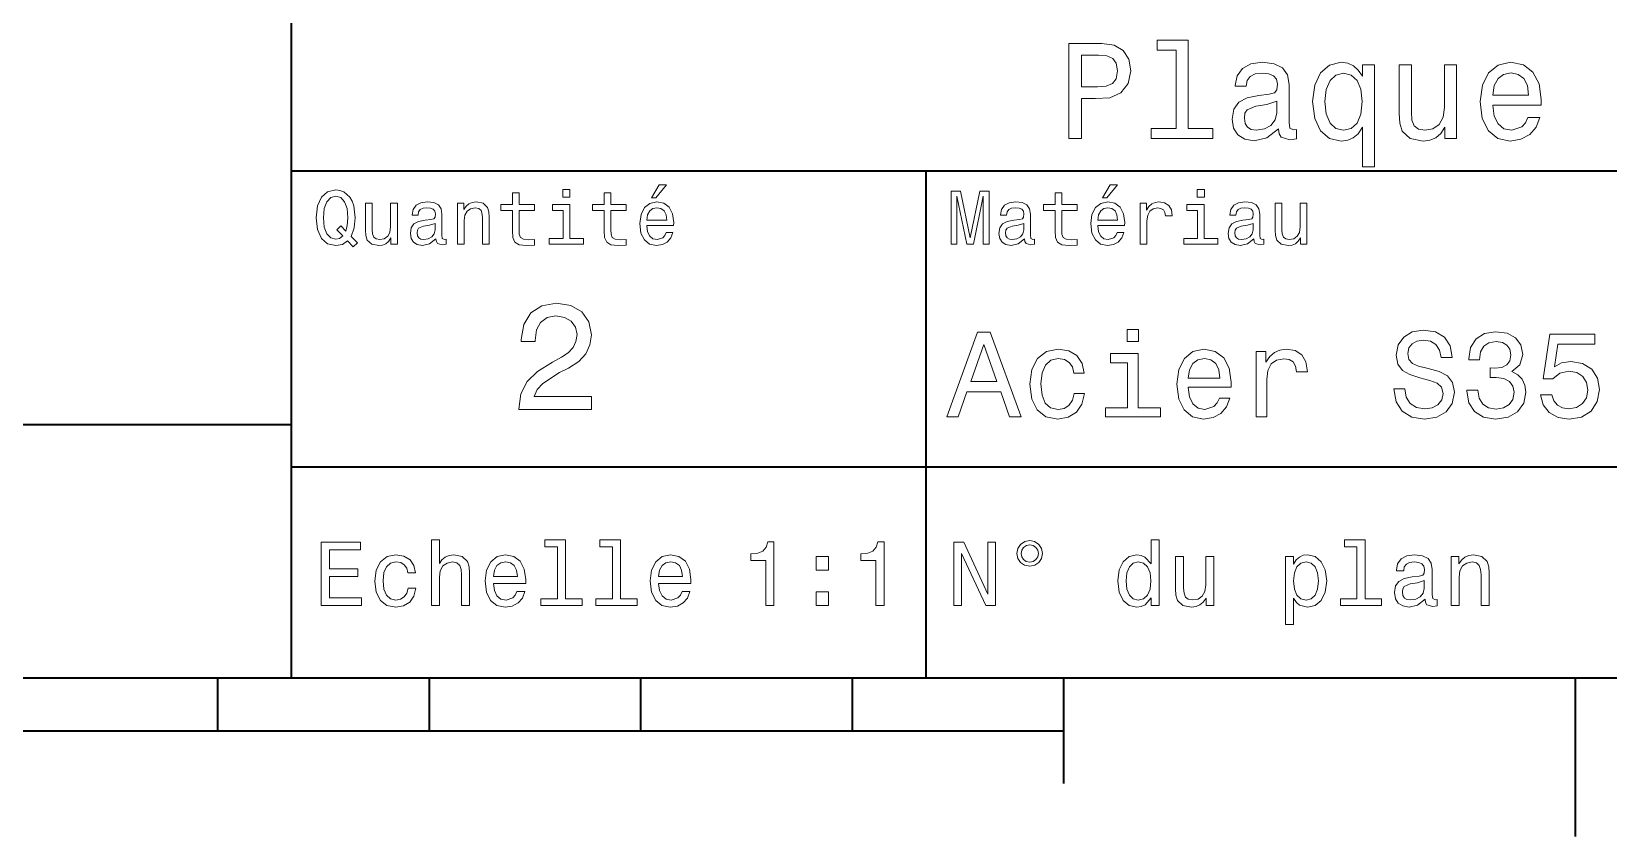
# Model space of a CAD drawing. Extents: x 0 to 297, y 0 to 210.
# Drawn here: x 149.7 to 224.3, y 2.5 to 40.6 of the extents above; entities that cross this region are included whole.
import ezdxf

# ---------------------------------------------------------------- set-up
doc = ezdxf.new("R2010")
doc.units = 0

msp = doc.modelspace()

# ---------------------------------------------------------------- linework, layer by layer
at = {"color": 7, "lineweight": 35}
for p, q in [((162, 10), (162, 70)), ((162, 34), (287, 34)), ((192, 20), (192, 34)), ((97, 22), (162, 22)), ((162, 20), (287, 20)), ((192, 10), (192, 20)), ((10, 10), (287, 10)), ((97, 10), (287, 10)), ((158.5, 10), (158.5, 7.5)), ((168.5, 10), (168.5, 7.5)), ((178.5, 10), (178.5, 7.5)), ((188.5, 10), (188.5, 7.5)), ((198.5, 10), (198.5, 5)), ((222.699997, 10), (222.699997, 2.5)), ((98.5, 7.5), (198.5, 7.5))]:
    msp.add_line(p, q, dxfattribs=at)
at = {"color": 7, "lineweight": 13}
for points in [[(198.759369, 35.530258), (199.355911, 35.530258), (199.355911, 37.430115), (200.017288, 37.430115), (200.685165, 37.462536), (201.216858, 37.68948), (201.560516, 38.130402), (201.677231, 38.733429), (201.586456, 39.291065), (201.327087, 39.699566), (200.899139, 39.945965), (200.315567, 40.030258), (198.759369, 40.030258)], [(203.823486, 39.706051), (203.823486, 36.010086), (202.649857, 36.010086), (202.649857, 35.530258), (205.561249, 35.530258), (205.561249, 36.010086), (204.394104, 36.010086), (204.394104, 40.185879), (202.92868, 40.185879), (202.92868, 39.706051)], [(200.153458, 39.479107), (200.542511, 39.440201), (200.82782, 39.317001), (200.996399, 39.090057), (201.054764, 38.733429), (200.989914, 38.357346), (200.81485, 38.130402), (200.516571, 38.013687), (200.108078, 37.981266), (199.355911, 37.981266), (199.355911, 39.479107)], [(208.660675, 35.98415), (208.660675, 35.964695), (208.693085, 35.744236), (208.790344, 35.588615), (209.198853, 35.465416), (209.516571, 35.517288), (209.516571, 35.958214), (209.380402, 35.938759), (209.198853, 36.023052), (209.166428, 36.282421), (209.166428, 38.085014), (209.088623, 38.545387), (208.861679, 38.869595), (208.466141, 39.064121), (207.908508, 39.135445), (207.363831, 39.057636), (206.961823, 38.837173), (206.708939, 38.493515), (206.624649, 38.039623), (206.624649, 38.000721), (207.136887, 38.000721), (207.182281, 38.273052), (207.324936, 38.467579), (207.558365, 38.584293), (207.889053, 38.629681), (208.206772, 38.59726), (208.433716, 38.5), (208.569885, 38.331409), (208.61528, 38.09798), (208.58934, 37.825645), (208.485596, 37.68948), (208.226227, 37.624638), (207.739914, 37.572765), (207.182281, 37.456051), (206.786743, 37.248558), (206.553314, 36.924351), (206.481995, 36.444523), (206.546829, 36.016571), (206.747849, 35.698845), (207.072052, 35.497837), (207.519455, 35.426514), (208.122482, 35.562679)], [(212.635452, 38.474064), (212.434448, 38.76585), (212.207489, 38.973343), (211.94165, 39.090057), (211.636887, 39.135445), (211.085739, 39.005764), (210.657791, 38.642651), (210.378967, 38.059078), (210.281708, 37.274494), (210.378967, 36.483429), (210.657791, 35.899857), (211.085739, 35.530258), (211.636887, 35.407059), (211.94165, 35.445965), (212.201019, 35.556194), (212.427963, 35.757202), (212.635452, 36.061958), (212.635452, 34.181557), (213.206055, 34.181557), (213.206055, 39.012245), (212.635452, 39.012245)], [(217.083572, 39.012245), (216.51297, 39.012245), (216.51297, 37.002159), (216.448135, 36.535301), (216.260086, 36.198124), (215.968307, 35.990631), (215.585739, 35.925793), (215.280991, 35.977665), (215.086456, 36.133286), (214.976227, 36.399136), (214.950287, 36.775215), (214.950287, 39.012245), (214.379684, 39.012245), (214.379684, 36.723343), (214.399139, 36.262966), (214.522339, 35.880402), (214.898422, 35.530258), (215.50145, 35.407059), (215.825653, 35.45245), (216.104477, 35.569164), (216.344391, 35.770172), (216.53891, 36.061958), (216.53891, 35.530258), (217.083572, 35.530258)], [(218.80188, 37.105907), (221.084305, 37.105907), (221.09079, 37.371758), (220.98703, 38.117435), (220.701736, 38.675072), (220.247849, 39.012245), (219.644821, 39.135445), (219.054764, 39.005764), (218.600876, 38.642651), (218.309082, 38.052593), (218.205338, 37.274494), (218.302597, 36.476944), (218.594391, 35.893372), (219.041794, 35.530258), (219.625366, 35.407059), (220.131134, 35.491352), (220.546112, 35.711815), (220.850876, 36.061958), (221.02594, 36.528816), (220.461823, 36.528816), (220.345108, 36.269451), (220.176514, 36.074928), (219.696686, 35.919308), (219.327087, 35.990631), (219.048279, 36.217579), (218.866714, 36.587173), (218.80188, 37.086452)], [(210.86528, 37.274494), (210.92363, 37.851585), (211.105194, 38.273052), (211.377533, 38.532421), (211.734161, 38.623199), (212.110229, 38.532421), (212.395538, 38.279537), (212.564117, 37.858067), (212.628967, 37.274494), (212.564117, 36.684437), (212.395538, 36.262966), (212.110229, 36.003601), (211.734161, 35.919308), (211.377533, 36.003601), (211.105194, 36.262966), (210.92363, 36.690922)], [(218.80188, 37.585735), (218.873199, 38.033138), (219.048279, 38.363831), (219.314117, 38.564842), (219.664276, 38.636166), (220.007935, 38.564842), (220.273773, 38.363831), (220.435883, 38.033138), (220.494247, 37.585735)], [(208.595825, 36.749279), (208.518021, 36.412102), (208.310516, 36.152737), (207.999283, 35.98415), (207.616714, 35.925793), (207.370316, 35.958214), (207.195251, 36.061958), (207.085022, 36.243515), (207.052597, 36.496395), (207.078537, 36.723343), (207.182281, 36.885445), (207.59726, 37.067001), (208.122482, 37.14481), (208.595825, 37.30043)], [(164.642654, 30.685879), (164.916428, 30.401297), (165.107346, 30.592218), (164.811966, 30.894812), (164.963257, 31.305475), (165.010086, 31.780979), (164.941635, 32.339336), (164.862396, 32.56628), (164.757919, 32.753601), (164.46254, 33.009365), (164.282425, 33.074207), (164.08429, 33.099422), (163.702454, 33.009365), (163.41066, 32.757202), (163.223343, 32.342937), (163.158508, 31.780979), (163.223343, 31.219019), (163.407059, 30.804754), (163.698853, 30.54899), (164.08429, 30.462536), (164.39769, 30.520172)], [(172.438034, 32.130402), (172.438034, 31.161383), (172.459656, 30.847982), (172.560516, 30.631844), (172.762253, 30.505762), (173.104462, 30.462536), (173.479111, 30.480547), (173.479111, 30.754322), (173.205338, 30.732708), (172.956772, 30.761526), (172.823486, 30.851583), (172.765854, 31.002882), (172.755035, 31.215418), (172.755035, 32.130402), (173.479111, 32.130402), (173.479111, 32.400574), (172.755035, 32.400574), (172.755035, 32.966137), (172.438034, 32.966137), (172.438034, 32.400574), (171.890488, 32.400574), (171.890488, 32.130402)], [(175.161377, 33.117435), (174.82637, 33.117435), (174.82637, 32.757202), (175.161377, 32.757202)], [(176.775223, 32.130402), (176.775223, 31.161383), (176.796829, 30.847982), (176.89769, 30.631844), (177.099426, 30.505762), (177.44165, 30.462536), (177.816284, 30.480547), (177.816284, 30.754322), (177.542511, 30.732708), (177.293945, 30.761526), (177.16066, 30.851583), (177.103027, 31.002882), (177.092224, 31.215418), (177.092224, 32.130402), (177.816284, 32.130402), (177.816284, 32.400574), (177.092224, 32.400574), (177.092224, 32.966137), (176.775223, 32.966137), (176.775223, 32.400574), (176.227661, 32.400574), (176.227661, 32.130402)], [(179.015854, 32.728386), (179.228394, 32.728386), (179.729111, 33.340778), (179.376083, 33.340778)], [(193.183716, 30.530979), (193.46109, 30.530979), (193.46109, 32.80043), (193.929398, 30.530979), (194.239197, 30.530979), (194.703888, 32.80043), (194.703888, 30.530979), (194.984863, 30.530979), (194.984863, 33.030979), (194.545395, 33.030979), (194.08429, 30.826368), (193.626801, 33.030979), (193.183716, 33.030979)], [(198.100861, 32.130402), (198.100861, 31.161383), (198.122482, 30.847982), (198.223343, 30.631844), (198.425079, 30.505762), (198.767288, 30.462536), (199.141937, 30.480547), (199.141937, 30.754322), (198.868149, 30.732708), (198.619598, 30.761526), (198.486313, 30.851583), (198.42868, 31.002882), (198.417862, 31.215418), (198.417862, 32.130402), (199.141937, 32.130402), (199.141937, 32.400574), (198.417862, 32.400574), (198.417862, 32.966137), (198.100861, 32.966137), (198.100861, 32.400574), (197.553314, 32.400574), (197.553314, 32.130402)], [(200.341492, 32.728386), (200.554031, 32.728386), (201.054749, 33.340778), (200.701736, 33.340778)], [(205.161377, 33.117435), (204.82637, 33.117435), (204.82637, 32.757202), (205.161377, 32.757202)], [(164.41571, 30.916426), (164.260803, 30.801151), (164.08429, 30.765129), (163.850143, 30.829971), (163.666428, 31.024494), (163.543945, 31.341497), (163.504318, 31.780979), (163.543945, 32.216858), (163.662827, 32.537464), (163.846542, 32.731987), (164.08429, 32.80043), (164.318451, 32.731987), (164.502167, 32.533859), (164.621033, 32.213257), (164.664261, 31.780979), (164.631851, 31.40634), (164.5634, 31.150576), (164.329254, 31.395533), (164.13472, 31.211815)], [(166.998566, 32.465416), (166.681549, 32.465416), (166.681549, 31.348703), (166.645538, 31.089336), (166.541061, 30.902016), (166.378967, 30.786743), (166.166428, 30.750719), (165.997116, 30.779539), (165.889053, 30.865993), (165.827805, 31.013687), (165.8134, 31.222622), (165.8134, 32.465416), (165.496399, 32.465416), (165.496399, 31.193804), (165.507202, 30.93804), (165.575653, 30.725504), (165.784576, 30.530979), (166.119598, 30.462536), (166.299713, 30.487751), (166.454605, 30.552593), (166.587891, 30.664265), (166.695969, 30.826368), (166.695969, 30.530979), (166.998566, 30.530979)], [(168.824921, 30.78314), (168.824921, 30.772333), (168.842941, 30.649855), (168.896973, 30.5634), (169.123917, 30.494957), (169.30043, 30.523775), (169.30043, 30.768732), (169.224777, 30.757925), (169.123917, 30.804754), (169.105911, 30.948847), (169.105911, 31.950287), (169.062683, 32.206051), (168.9366, 32.386166), (168.716858, 32.494236), (168.407059, 32.533859), (168.104462, 32.490635), (167.881119, 32.368156), (167.740631, 32.177231), (167.693802, 31.925072), (167.693802, 31.903458), (167.978394, 31.903458), (168.003601, 32.054756), (168.082855, 32.162823), (168.21254, 32.227665), (168.396255, 32.25288), (168.572769, 32.234871), (168.698853, 32.180836), (168.77449, 32.087173), (168.799713, 31.957493), (168.785309, 31.806194), (168.727661, 31.730547), (168.583572, 31.694523), (168.3134, 31.665705), (168.003601, 31.600864), (167.783859, 31.48559), (167.654175, 31.305475), (167.614548, 31.038904), (167.650574, 30.801151), (167.762253, 30.62464), (167.942368, 30.512968), (168.190918, 30.473343), (168.52594, 30.54899)], [(169.844376, 30.530979), (170.161377, 30.530979), (170.161377, 31.647694), (170.193802, 31.903458), (170.298279, 32.090778), (170.460373, 32.206051), (170.676514, 32.249279), (170.849426, 32.213257), (170.957489, 32.115993), (171.011536, 31.95389), (171.029541, 31.737751), (171.029541, 30.530979), (171.346542, 30.530979), (171.346542, 31.802593), (171.332138, 32.058357), (171.267288, 32.270893), (171.054749, 32.465416), (170.723343, 32.533859), (170.539627, 32.508644), (170.38472, 32.440201), (170.251434, 32.324928), (170.146973, 32.170029), (170.146973, 32.465416), (169.844376, 32.465416)], [(175.150574, 30.79755), (175.150574, 32.400574), (174.336456, 32.400574), (174.336456, 32.130402), (174.833572, 32.130402), (174.833572, 30.79755), (174.185165, 30.79755), (174.185165, 30.530979), (175.806198, 30.530979), (175.806198, 30.79755)], [(178.796112, 31.40634), (180.064117, 31.40634), (180.067719, 31.554033), (180.010086, 31.9683), (179.851593, 32.278099), (179.599426, 32.465416), (179.264404, 32.533859), (178.9366, 32.461815), (178.684433, 32.260086), (178.522339, 31.932276), (178.464691, 31.5), (178.518738, 31.056915), (178.680832, 30.732708), (178.929398, 30.530979), (179.253601, 30.462536), (179.534576, 30.509365), (179.765137, 30.631844), (179.934433, 30.826368), (180.031708, 31.085733), (179.718292, 31.085733), (179.653458, 30.941643), (179.559799, 30.833572), (179.293228, 30.747118), (179.087891, 30.786743), (178.932999, 30.912823), (178.832138, 31.118155), (178.796112, 31.395533)], [(178.796112, 31.672911), (178.835739, 31.921469), (178.932999, 32.105186), (179.080688, 32.216858), (179.275208, 32.256485), (179.466141, 32.216858), (179.613831, 32.105186), (179.703888, 31.921469), (179.736313, 31.672911)], [(196.656342, 30.78314), (196.656342, 30.772333), (196.674347, 30.649855), (196.728394, 30.5634), (196.955338, 30.494957), (197.131851, 30.523775), (197.131851, 30.768732), (197.056198, 30.757925), (196.955338, 30.804754), (196.937317, 30.948847), (196.937317, 31.950287), (196.894089, 32.206051), (196.768005, 32.386166), (196.548264, 32.494236), (196.23848, 32.533859), (195.935883, 32.490635), (195.71254, 32.368156), (195.572052, 32.177231), (195.525223, 31.925072), (195.525223, 31.903458), (195.809799, 31.903458), (195.835022, 32.054756), (195.914261, 32.162823), (196.043945, 32.227665), (196.227661, 32.25288), (196.404175, 32.234871), (196.530258, 32.180836), (196.605911, 32.087173), (196.631119, 31.957493), (196.616714, 31.806194), (196.559082, 31.730547), (196.414978, 31.694523), (196.144806, 31.665705), (195.835022, 31.600864), (195.61528, 31.48559), (195.485596, 31.305475), (195.445969, 31.038904), (195.481995, 30.801151), (195.593658, 30.62464), (195.773773, 30.512968), (196.022339, 30.473343), (196.357346, 30.54899)], [(200.121765, 31.40634), (201.389771, 31.40634), (201.393372, 31.554033), (201.335739, 31.9683), (201.177231, 32.278099), (200.925079, 32.465416), (200.590057, 32.533859), (200.262253, 32.461815), (200.010086, 32.260086), (199.847977, 31.932276), (199.790344, 31.5), (199.844376, 31.056915), (200.006485, 30.732708), (200.255051, 30.530979), (200.579254, 30.462536), (200.860229, 30.509365), (201.090775, 30.631844), (201.260086, 30.826368), (201.357346, 31.085733), (201.043945, 31.085733), (200.979111, 30.941643), (200.885452, 30.833572), (200.618881, 30.747118), (200.413544, 30.786743), (200.258652, 30.912823), (200.157776, 31.118155), (200.121765, 31.395533)], [(200.121765, 31.672911), (200.161377, 31.921469), (200.258652, 32.105186), (200.406342, 32.216858), (200.600861, 32.256485), (200.791794, 32.216858), (200.939484, 32.105186), (201.029541, 31.921469), (201.061966, 31.672911)], [(202.131851, 30.530979), (202.448853, 30.530979), (202.448853, 31.636887), (202.481262, 31.903458), (202.578537, 32.094379), (202.73703, 32.209652), (202.94957, 32.249279), (203.108063, 32.224064), (203.226944, 32.152016), (203.298996, 32.029537), (203.324203, 31.863832), (203.644806, 31.863832), (203.601593, 32.155621), (203.482712, 32.364552), (203.284576, 32.490635), (203.014404, 32.533859), (202.830688, 32.505043), (202.672195, 32.432995), (202.531708, 32.310516), (202.420029, 32.144814), (202.420029, 32.465416), (202.131851, 32.465416)], [(205.150574, 30.79755), (205.150574, 32.400574), (204.336456, 32.400574), (204.336456, 32.130402), (204.833572, 32.130402), (204.833572, 30.79755), (204.185165, 30.79755), (204.185165, 30.530979), (205.806198, 30.530979), (205.806198, 30.79755)], [(207.499283, 30.78314), (207.499283, 30.772333), (207.517288, 30.649855), (207.57132, 30.5634), (207.798264, 30.494957), (207.974777, 30.523775), (207.974777, 30.768732), (207.899139, 30.757925), (207.798264, 30.804754), (207.780258, 30.948847), (207.780258, 31.950287), (207.73703, 32.206051), (207.610947, 32.386166), (207.391205, 32.494236), (207.081406, 32.533859), (206.778824, 32.490635), (206.555481, 32.368156), (206.414978, 32.177231), (206.368149, 31.925072), (206.368149, 31.903458), (206.65274, 31.903458), (206.677948, 32.054756), (206.757202, 32.162823), (206.886887, 32.227665), (207.070602, 32.25288), (207.247116, 32.234871), (207.373199, 32.180836), (207.448853, 32.087173), (207.47406, 31.957493), (207.459656, 31.806194), (207.402023, 31.730547), (207.257919, 31.694523), (206.987747, 31.665705), (206.677948, 31.600864), (206.458206, 31.48559), (206.328537, 31.305475), (206.28891, 31.038904), (206.324921, 30.801151), (206.4366, 30.62464), (206.616714, 30.512968), (206.86528, 30.473343), (207.200287, 30.54899)], [(210.010086, 32.465416), (209.693085, 32.465416), (209.693085, 31.348703), (209.657059, 31.089336), (209.552597, 30.902016), (209.390488, 30.786743), (209.177948, 30.750719), (209.008636, 30.779539), (208.900574, 30.865993), (208.83934, 31.013687), (208.824921, 31.222622), (208.824921, 32.465416), (208.507919, 32.465416), (208.507919, 31.193804), (208.518738, 30.93804), (208.587173, 30.725504), (208.796112, 30.530979), (209.131119, 30.462536), (209.311234, 30.487751), (209.466141, 30.552593), (209.599426, 30.664265), (209.707489, 30.826368), (209.707489, 30.530979), (210.010086, 30.530979)], [(168.78891, 31.208212), (168.745682, 31.020893), (168.630402, 30.876801), (168.457489, 30.78314), (168.244965, 30.750719), (168.108063, 30.768732), (168.010803, 30.826368), (167.94957, 30.927233), (167.931549, 31.067722), (167.945969, 31.193804), (168.003601, 31.283861), (168.234146, 31.384726), (168.52594, 31.427954), (168.78891, 31.514408)], [(196.620316, 31.208212), (196.577087, 31.020893), (196.461823, 30.876801), (196.28891, 30.78314), (196.07637, 30.750719), (195.939484, 30.768732), (195.842224, 30.826368), (195.780975, 30.927233), (195.76297, 31.067722), (195.777374, 31.193804), (195.835022, 31.283861), (196.065567, 31.384726), (196.357346, 31.427954), (196.620316, 31.514408)], [(207.463257, 31.208212), (207.420029, 31.020893), (207.304749, 30.876801), (207.131836, 30.78314), (206.919312, 30.750719), (206.782425, 30.768732), (206.68515, 30.826368), (206.623917, 30.927233), (206.605911, 31.067722), (206.620316, 31.193804), (206.677948, 31.283861), (206.908508, 31.384726), (207.200287, 31.427954), (207.463257, 31.514408)], [(172.742065, 22.700289), (176.178665, 22.700289), (176.178665, 23.319885), (173.462524, 23.319885), (173.613831, 23.658503), (173.873199, 23.939482), (174.672897, 24.45101), (175.097977, 24.667147), (175.573486, 24.976946), (175.912094, 25.337177), (176.106628, 25.762249), (176.178665, 26.244957), (176.056183, 26.850143), (175.717575, 27.325649), (175.198837, 27.628242), (174.528809, 27.736313), (173.837173, 27.613834), (173.311234, 27.275217), (172.97261, 26.734871), (172.857346, 26.021614), (172.857346, 25.92075), (173.512955, 25.92075), (173.512955, 25.978386), (173.577805, 26.4683), (173.772324, 26.828531), (174.082123, 27.059078), (174.492783, 27.138329), (174.91066, 27.066282), (175.220459, 26.886168), (175.42218, 26.605188), (175.494232, 26.252163), (175.443802, 25.92075), (175.306915, 25.639771), (175.076355, 25.394814), (174.759354, 25.178675), (174.33429, 24.948128), (173.628235, 24.501442), (173.131119, 24.025938), (172.835724, 23.449568), (172.742065, 22.721903)], [(192.982712, 22.360231), (193.51297, 22.360231), (193.933716, 23.536024), (195.530258, 23.536024), (195.951004, 22.360231), (196.492798, 22.360231), (195.028824, 26.365995), (194.440918, 26.365995)], [(202.048996, 26.49856), (201.51297, 26.49856), (201.51297, 25.922192), (202.048996, 25.922192)], [(214.642654, 23.680117), (214.118149, 23.680117), (214.233429, 23.069164), (214.521606, 22.619596), (214.965424, 22.348703), (215.564835, 22.250721), (216.158508, 22.342941), (216.60231, 22.596542), (216.88472, 22.994238), (216.988464, 23.518732), (216.902008, 23.991356), (216.659943, 24.296831), (216.268005, 24.49856), (215.743515, 24.648417), (215.293945, 24.757925), (215, 24.884727), (214.832855, 25.069164), (214.780975, 25.357349), (214.832855, 25.616714), (214.982712, 25.812681), (215.213257, 25.945246), (215.530258, 25.991356), (215.853027, 25.933718), (216.106628, 25.778099), (216.273773, 25.518732), (216.354462, 25.167149), (216.878967, 25.167149), (216.878967, 25.178675), (216.786743, 25.720463), (216.515854, 26.12392), (216.08934, 26.377522), (215.51297, 26.463978), (214.994232, 26.377522), (214.590775, 26.135448), (214.331406, 25.760807), (214.239197, 25.276657), (214.314117, 24.844381), (214.533142, 24.550434), (214.878967, 24.354467), (215.351593, 24.204613), (215.818451, 24.072046), (216.170029, 23.945246), (216.383286, 23.760807), (216.458206, 23.461096), (216.389053, 23.155621), (216.210373, 22.925074), (215.939484, 22.780981), (215.587891, 22.734871), (215.195969, 22.798271), (214.896255, 22.98271), (214.706055, 23.282421)], [(217.570602, 23.616716), (217.570602, 23.57637), (217.662827, 23.023056), (217.933716, 22.60807), (218.360229, 22.342941), (218.925079, 22.244957), (219.52449, 22.342941), (219.97406, 22.596542), (220.262253, 23), (220.365997, 23.518732), (220.319885, 23.858791), (220.193085, 24.135448), (219.985596, 24.348703), (219.708939, 24.504324), (220.083572, 24.815563), (220.216141, 25.311239), (220.129684, 25.760807), (219.881836, 26.100864), (219.478394, 26.314121), (218.925079, 26.38905), (218.406342, 26.296831), (218.008636, 26.043228), (217.749283, 25.639771), (217.662827, 25.103746), (217.662827, 25.063402), (218.175797, 25.063402), (218.221893, 25.432278), (218.371765, 25.697407), (218.613831, 25.858791), (218.953888, 25.916428), (219.253601, 25.870317), (219.472626, 25.749281), (219.605194, 25.553314), (219.657059, 25.288185), (219.605194, 25.005764), (219.466858, 24.815563), (219.224777, 24.700289), (218.896255, 24.665707), (218.671463, 24.671471), (218.671463, 24.216139), (218.953888, 24.227667), (219.317001, 24.175793), (219.587891, 24.037464), (219.749283, 23.812681), (219.806915, 23.518732), (219.743515, 23.184439), (219.57637, 22.9366), (219.311234, 22.780981), (218.959656, 22.729107), (218.596542, 22.786745), (218.331406, 22.959656), (218.164261, 23.236313), (218.100861, 23.616716)], [(221.0634, 23.40346), (221.190201, 22.930836), (221.472626, 22.56196), (221.887604, 22.331413), (222.417862, 22.244957), (223, 22.348703), (223.455322, 22.631124), (223.743515, 23.080692), (223.853027, 23.657061), (223.755035, 24.193085), (223.478378, 24.613834), (223.046112, 24.884727), (222.48703, 24.98271), (222.054749, 24.913546), (221.720459, 24.723343), (221.881836, 25.801153), (223.634003, 25.801153), (223.634003, 26.273777), (221.495682, 26.273777), (221.17868, 24.152739), (221.639771, 24.152739), (221.97406, 24.423632), (222.400574, 24.521614), (222.769455, 24.458214), (223.05188, 24.273777), (223.230545, 23.991356), (223.293945, 23.628242), (223.230545, 23.265131), (223.046112, 22.98271), (222.763687, 22.804035), (222.400574, 22.740635), (222.095093, 22.780981), (221.858795, 22.913546), (221.685883, 23.121038), (221.599426, 23.40346)], [(194.118149, 24.025938), (194.734863, 25.789627), (195.351578, 24.025938)], [(198.982712, 24.429396), (199.484146, 24.429396), (199.380402, 24.890491), (199.132568, 25.253603), (198.746399, 25.478386), (198.244965, 25.564842), (197.69165, 25.449568), (197.270889, 25.126802), (197.005768, 24.602306), (196.913544, 23.899136), (197, 23.201731), (197.259369, 22.682999), (197.668594, 22.360231), (198.227661, 22.250721), (198.723343, 22.337177), (199.109512, 22.579252), (199.374634, 22.959656), (199.489914, 23.46686), (199.005768, 23.46686), (198.919312, 23.144093), (198.757919, 22.902018), (198.527374, 22.752163), (198.244965, 22.706053), (197.893372, 22.780981), (197.639771, 23.011528), (197.484146, 23.386168), (197.432281, 23.916428), (197.484146, 24.43516), (197.645538, 24.809799), (197.904892, 25.040346), (198.244965, 25.121038), (198.544662, 25.069164), (198.769455, 24.9366), (198.919312, 24.717581)], [(204.394806, 23.760807), (206.42363, 23.760807), (206.429398, 23.99712), (206.337173, 24.659943), (206.083572, 25.155621), (205.680115, 25.455332), (205.144089, 25.564842), (204.619598, 25.449568), (204.216141, 25.126802), (203.956772, 24.602306), (203.864548, 23.910664), (203.951004, 23.201731), (204.210373, 22.682999), (204.608063, 22.360231), (205.126801, 22.250721), (205.57637, 22.325649), (205.945251, 22.521614), (206.216141, 22.832853), (206.371765, 23.247839), (205.870316, 23.247839), (205.766571, 23.017292), (205.616714, 22.844381), (205.190201, 22.706053), (204.861664, 22.769453), (204.613831, 22.971182), (204.452454, 23.299713), (204.394806, 23.743517)], [(207.610947, 22.360231), (208.118149, 22.360231), (208.118149, 24.129684), (208.170029, 24.556196), (208.325653, 24.861671), (208.579254, 25.04611), (208.919312, 25.10951), (209.172913, 25.069164), (209.363113, 24.953892), (209.478394, 24.757925), (209.518738, 24.492796), (210.031708, 24.492796), (209.96254, 24.959656), (209.772339, 25.293949), (209.455338, 25.495678), (209.023056, 25.564842), (208.729111, 25.518732), (208.47551, 25.40346), (208.250717, 25.207493), (208.072052, 24.942364), (208.072052, 25.455332), (207.610947, 25.455332)], [(202.031708, 22.786745), (202.031708, 25.351585), (200.729111, 25.351585), (200.729111, 24.91931), (201.52449, 24.91931), (201.52449, 22.786745), (200.48703, 22.786745), (200.48703, 22.360231), (203.080688, 22.360231), (203.080688, 22.786745)], [(204.394806, 24.187321), (204.458206, 24.585014), (204.613831, 24.878963), (204.850143, 25.057638), (205.161377, 25.121038), (205.466858, 25.057638), (205.703171, 24.878963), (205.84726, 24.585014), (205.899139, 24.187321)], [(163.393372, 13.428675), (165.295395, 13.428675), (165.295395, 13.791787), (163.791061, 13.791787), (163.791061, 14.807637), (165.131119, 14.807637), (165.131119, 15.166427), (163.791061, 15.166427), (163.791061, 16.065563), (165.260803, 16.065563), (165.260803, 16.428675), (163.393372, 16.428675)], [(168.610947, 13.428675), (168.991348, 13.428675), (168.991348, 14.768732), (169.030258, 15.075649), (169.155624, 15.300432), (169.350143, 15.438761), (169.609512, 15.490635), (169.817001, 15.447407), (169.946686, 15.330692), (170.011536, 15.136168), (170.033142, 14.876801), (170.033142, 13.428675), (170.413544, 13.428675), (170.413544, 14.954612), (170.396255, 15.261528), (170.318451, 15.516571), (170.0634, 15.75), (169.66571, 15.832133), (169.44957, 15.801874), (169.263687, 15.719741), (169.108063, 15.590058), (168.991348, 15.412825), (168.991348, 16.532421), (168.610947, 16.532421)], [(174.572052, 16.212536), (174.572052, 13.748559), (173.789627, 13.748559), (173.789627, 13.428675), (175.730545, 13.428675), (175.730545, 13.748559), (174.952454, 13.748559), (174.952454, 16.532421), (173.97551, 16.532421), (173.97551, 16.212536)], [(177.174347, 16.212536), (177.174347, 13.748559), (176.391937, 13.748559), (176.391937, 13.428675), (178.332855, 13.428675), (178.332855, 13.748559), (177.554749, 13.748559), (177.554749, 16.532421), (176.577805, 16.532421), (176.577805, 16.212536)], [(184.416412, 13.428675), (184.809784, 13.428675), (184.809784, 16.450289), (184.515839, 16.450289), (184.438034, 16.1866), (184.28241, 16.009367), (184.044662, 15.905621), (183.716125, 15.871038), (183.716125, 15.564121), (184.416412, 15.564121)], [(189.621033, 13.428675), (190.014404, 13.428675), (190.014404, 16.450289), (189.720459, 16.450289), (189.642639, 16.1866), (189.48703, 16.009367), (189.249268, 15.905621), (188.920746, 15.871038), (188.920746, 15.564121), (189.621033, 15.564121)], [(193.315567, 13.428675), (193.674347, 13.428675), (193.674347, 15.888329), (194.824203, 13.428675), (195.286743, 13.428675), (195.286743, 16.428675), (194.92363, 16.428675), (194.92363, 13.969021), (193.786743, 16.428675), (193.315567, 16.428675)], [(196.903458, 16.502163), (196.66571, 16.454611), (196.471176, 16.324928), (196.341492, 16.130404), (196.293945, 15.892652), (196.337173, 15.6549), (196.466858, 15.464698), (196.661377, 15.335014), (196.903458, 15.287464), (197.145538, 15.335014), (197.335739, 15.469021), (197.465424, 15.659223), (197.51297, 15.892652), (197.46109, 16.130404), (197.331406, 16.324928), (197.136887, 16.454611)], [(202.639771, 13.787464), (202.639771, 13.428675), (203.020172, 13.428675), (203.020172, 16.532421), (202.644089, 16.532421), (202.644089, 15.395534), (202.354462, 15.724064), (202.177231, 15.801874), (201.97406, 15.832133), (201.606628, 15.745678), (201.32132, 15.503603), (201.135452, 15.114553), (201.070602, 14.591499), (201.135452, 14.068444), (201.32132, 13.675073), (201.606628, 13.428675), (201.97406, 13.346542), (202.177231, 13.376801), (202.358795, 13.454611)], [(212.378967, 16.212536), (212.378967, 13.748559), (211.596542, 13.748559), (211.596542, 13.428675), (213.53746, 13.428675), (213.53746, 13.748559), (212.759369, 13.748559), (212.759369, 16.532421), (211.782425, 16.532421), (211.782425, 16.212536)], [(167.48703, 14.980548), (167.863113, 14.980548), (167.785309, 15.326369), (167.599426, 15.598703), (167.309799, 15.767292), (166.933716, 15.832133), (166.518738, 15.745678), (166.203171, 15.503603), (166.004318, 15.110231), (165.935165, 14.582853), (166, 14.059798), (166.194519, 13.67075), (166.501434, 13.428675), (166.920746, 13.346542), (167.292511, 13.411384), (167.582138, 13.592939), (167.780975, 13.878242), (167.867432, 14.258646), (167.504318, 14.258646), (167.439484, 14.016571), (167.318451, 13.835014), (167.145538, 13.722623), (166.933716, 13.688041), (166.670029, 13.744237), (166.479828, 13.917148), (166.363113, 14.198127), (166.324203, 14.595821), (166.363113, 14.984871), (166.484146, 15.26585), (166.67868, 15.438761), (166.933716, 15.49928), (167.158508, 15.460375), (167.327087, 15.360951), (167.439484, 15.196686)], [(171.546112, 14.479107), (173.067719, 14.479107), (173.072052, 14.656341), (173.002884, 15.153459), (172.812683, 15.525217), (172.510086, 15.75), (172.108063, 15.832133), (171.714691, 15.745678), (171.412109, 15.503603), (171.217575, 15.110231), (171.148422, 14.591499), (171.213257, 14.059798), (171.407776, 13.67075), (171.706055, 13.428675), (172.095108, 13.346542), (172.432281, 13.402739), (172.708939, 13.549712), (172.912109, 13.783141), (173.028824, 14.09438), (172.65274, 14.09438), (172.574921, 13.92147), (172.46254, 13.791787), (172.142654, 13.688041), (171.896255, 13.735591), (171.710373, 13.886888), (171.58934, 14.133286), (171.546112, 14.466139)], [(179.353027, 14.479107), (180.874634, 14.479107), (180.878967, 14.656341), (180.809799, 15.153459), (180.619598, 15.525217), (180.317001, 15.75), (179.914978, 15.832133), (179.521606, 15.745678), (179.219025, 15.503603), (179.02449, 15.110231), (178.955338, 14.591499), (179.020172, 14.059798), (179.214691, 13.67075), (179.51297, 13.428675), (179.902023, 13.346542), (180.239197, 13.402739), (180.515854, 13.549712), (180.719025, 13.783141), (180.835739, 14.09438), (180.459656, 14.09438), (180.381851, 13.92147), (180.269455, 13.791787), (179.94957, 13.688041), (179.703171, 13.735591), (179.517288, 13.886888), (179.396255, 14.133286), (179.353027, 14.466139)], [(186.798264, 15.105908), (187.394806, 15.105908), (187.394806, 15.75), (186.798264, 15.75)], [(196.903458, 16.303314), (197.0634, 16.268732), (197.193085, 16.182278), (197.279541, 16.052593), (197.314117, 15.896975), (197.279541, 15.737032), (197.193085, 15.603026), (197.0634, 15.512248), (196.903458, 15.481989), (196.739197, 15.512248), (196.609512, 15.603026), (196.523056, 15.73271), (196.492798, 15.896975), (196.523056, 16.052593), (196.613831, 16.182278), (196.743515, 16.268732)], [(205.605194, 15.75), (205.224792, 15.75), (205.224792, 14.409943), (205.181549, 14.098703), (205.056198, 13.873919), (204.861679, 13.735591), (204.606628, 13.692364), (204.403458, 13.726946), (204.273773, 13.830692), (204.200287, 14.007925), (204.182999, 14.258646), (204.182999, 15.75), (203.802597, 15.75), (203.802597, 14.224064), (203.815567, 13.917148), (203.89769, 13.662104), (204.148422, 13.428675), (204.55043, 13.346542), (204.766571, 13.376801), (204.952454, 13.454611), (205.112396, 13.588617), (205.242081, 13.783141), (205.242081, 13.428675), (205.605194, 13.428675)], [(209.378967, 15.391211), (209.378967, 15.75), (208.998566, 15.75), (208.998566, 12.529539), (209.378967, 12.529539), (209.378967, 13.783141), (209.51297, 13.579971), (209.664261, 13.445966), (210.044678, 13.346542), (210.407776, 13.428675), (210.693085, 13.675073), (210.878967, 14.064121), (210.94812, 14.591499), (210.878967, 15.114553), (210.693085, 15.503603), (210.407776, 15.745678), (210.044678, 15.832133), (209.837173, 15.806196), (209.659943, 15.724064), (209.508652, 15.585735)], [(215.603745, 13.731268), (215.603745, 13.7183), (215.625366, 13.571326), (215.690201, 13.46758), (215.96254, 13.385448), (216.174347, 13.42003), (216.174347, 13.713977), (216.083572, 13.701009), (215.96254, 13.757205), (215.940918, 13.930116), (215.940918, 15.131845), (215.889053, 15.438761), (215.737747, 15.6549), (215.47406, 15.784582), (215.10231, 15.832133), (214.739197, 15.78026), (214.471191, 15.633286), (214.302597, 15.404179), (214.246399, 15.101585), (214.246399, 15.075649), (214.587891, 15.075649), (214.618164, 15.257205), (214.713257, 15.386889), (214.868881, 15.464698), (215.08934, 15.494957), (215.301147, 15.473343), (215.452454, 15.408502), (215.543228, 15.29611), (215.573486, 15.140491), (215.556198, 14.958934), (215.48703, 14.868156), (215.314117, 14.824928), (214.989914, 14.790346), (214.618164, 14.712537), (214.354462, 14.574208), (214.198853, 14.358069), (214.151306, 14.038185), (214.194519, 13.752882), (214.328537, 13.541066), (214.544678, 13.407061), (214.842941, 13.35951), (215.244965, 13.450289)], [(216.827087, 13.428675), (217.207489, 13.428675), (217.207489, 14.768732), (217.246399, 15.075649), (217.371765, 15.300432), (217.566284, 15.438761), (217.825653, 15.490635), (218.033142, 15.447407), (218.162827, 15.330692), (218.227661, 15.136168), (218.249283, 14.876801), (218.249283, 13.428675), (218.629684, 13.428675), (218.629684, 14.954612), (218.612396, 15.261528), (218.534576, 15.516571), (218.279541, 15.75), (217.881851, 15.832133), (217.661392, 15.801874), (217.47551, 15.719741), (217.315567, 15.581412), (217.190201, 15.395534), (217.190201, 15.75), (216.827087, 15.75)], [(171.546112, 14.798992), (171.593658, 15.097262), (171.710373, 15.317724), (171.887604, 15.45173), (172.121033, 15.49928), (172.350143, 15.45173), (172.527374, 15.317724), (172.635452, 15.097262), (172.674347, 14.798992)], [(179.353027, 14.798992), (179.400574, 15.097262), (179.517288, 15.317724), (179.694519, 15.45173), (179.927948, 15.49928), (180.157059, 15.45173), (180.33429, 15.317724), (180.442368, 15.097262), (180.481262, 14.798992)], [(202.03891, 15.490635), (202.289627, 15.430116), (202.479828, 15.261528), (202.592224, 14.980548), (202.635452, 14.591499), (202.592224, 14.198127), (202.479828, 13.917148), (202.289627, 13.744237), (202.03891, 13.688041), (201.801147, 13.744237), (201.619598, 13.917148), (201.498566, 14.20245), (201.459656, 14.591499), (201.498566, 14.976225), (201.619598, 15.257205), (201.801147, 15.430116)], [(209.979828, 13.688041), (209.724792, 13.744237), (209.53891, 13.917148), (209.422195, 14.198127), (209.383286, 14.591499), (209.422195, 14.980548), (209.53891, 15.261528), (209.724792, 15.430116), (209.979828, 15.490635), (210.213257, 15.430116), (210.399139, 15.257205), (210.515854, 14.976225), (210.559082, 14.591499), (210.515854, 14.20245), (210.399139, 13.917148), (210.213257, 13.744237)], [(215.560516, 14.241355), (215.508652, 14.016571), (215.370316, 13.84366), (215.162827, 13.731268), (214.907776, 13.692364), (214.743515, 13.713977), (214.626801, 13.783141), (214.553314, 13.904179), (214.531708, 14.072767), (214.548996, 14.224064), (214.618164, 14.332133), (214.894806, 14.453171), (215.244965, 14.505044), (215.560516, 14.60879)], [(186.798264, 13.428675), (187.394806, 13.428675), (187.394806, 14.072767), (186.798264, 14.072767)]]:
    msp.add_lwpolyline(points, close=True, dxfattribs=at)

doc.saveas('drawing.dxf')
